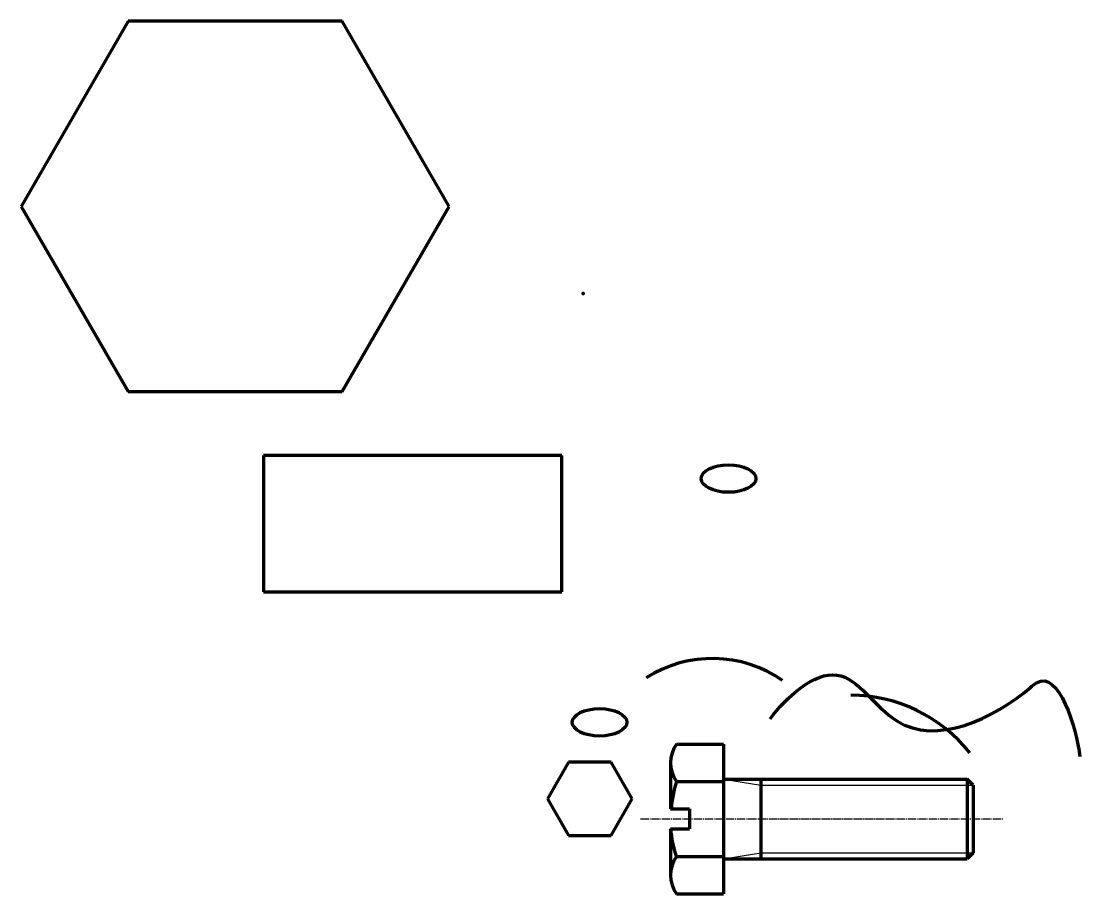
# Model space of a CAD drawing. Header units: millimetres. Extents: x -3191 to 675, y 233 to 3421.
import ezdxf

# ---------------------------------------------------------------- set-up
doc = ezdxf.new("R2010")
doc.units = ezdxf.units.MM
doc.linetypes.add('EB_DASHDOT', pattern=[39, 30, -3, 3, -3])
for name, color, linetype, lineweight in [('CAXA0', 7, 'Continuous', 70), ('CAXA1', 1, 'EB_DASHDOT', 25), ('CAXA3', 7, 'Continuous', 25)]:
    doc.layers.add(name, color=color, linetype=linetype, lineweight=lineweight)

# ---------------------------------------------------------------- blocks, each defined once
blk = doc.blocks.new('CAXBLOCK0', base_point=(-626.5, 506.6))
at = {"layer": 'CAXA0'}
for p, q in [((-797.8, 780.2), (-626.5, 780.2)), ((-626.5, 780.2), (-626.5, 233)), ((-819.7, 711.8), (-819.7, 543)), ((-797.8, 643.4), (-626.5, 643.4)), ((-626.5, 652.4), (-626.5, 360.8)), ((-626.5, 652.4), (262.9, 652.4)), ((-489.8, 652.4), (-489.8, 360.8)), ((284.8, 630.5), (262.9, 652.4)), ((262.9, 652.4), (262.9, 360.8)), ((284.8, 630.5), (284.8, 382.6)), ((-819.7, 543), (-750.5, 543)), ((-750.5, 543), (-750.5, 470.1)), ((-819.7, 470.1), (-750.5, 470.1)), ((-819.7, 470.1), (-819.7, 301.4)), ((-797.8, 369.8), (-626.5, 369.8)), ((-626.5, 360.8), (262.9, 360.8)), ((284.8, 382.6), (262.9, 360.8)), ((-797.8, 233), (-626.5, 233))]:
    blk.add_line(p, q, dxfattribs=at)
for centre, radius, start, end in [((-702.2, 711.8), 117.6, 144.43, 215.57), ((-382.3, 506.6), 437.4, 161.7761, 175.2364), ((-382.3, 506.6), 439, 184.7636, 198.2239), ((-702.2, 301.4), 117.6, 144.43, 215.57)]:
    blk.add_arc(centre, radius, start, end, dxfattribs=at)
at = {"layer": 'CAXA1', "linetype": 'EB_DASHDOT', "lineweight": 25}
blk.add_line((-929.1, 506.6), (394.1, 506.6), dxfattribs=at)
at = {"layer": 'CAXA3'}
for p, q in [((-626.5, 652.4), (-489.8, 630.5)), ((-489.8, 630.5), (284.8, 630.5)), ((-626.5, 360.8), (-489.8, 382.6)), ((-489.8, 382.6), (284.8, 382.6))]:
    blk.add_line(p, q, dxfattribs=at)

msp = doc.modelspace()

# ---------------------------------------------------------------- linework, layer by layer
at = {"layer": 'CAXA0'}
for p, q in [((-2800.4, 3421.4), (-3191.1, 2744.7)), ((-2019, 3421.4), (-2800.4, 3421.4)), ((-1628.3, 2744.7), (-2019, 3421.4)), ((-3191.1, 2744.7), (-2800.4, 2068)), ((-2019, 2068), (-1628.3, 2744.7)), ((-2800.4, 2068), (-2019, 2068)), ((-2306.7, 1834.1), (-2306.7, 1335.9)), ((-1216.4, 1834.1), (-2306.7, 1834.1)), ((-1216.4, 1335.9), (-1216.4, 1834.1)), ((-2306.7, 1335.9), (-1216.4, 1335.9)), ((-1192, 713.8), (-1269.4, 579.8)), ((-1037.3, 713.8), (-1192, 713.8)), ((-960, 579.8), (-1037.3, 713.8)), ((-1269.4, 579.8), (-1192, 445.9)), ((-1037.3, 445.9), (-960, 579.8)), ((-1192, 445.9), (-1037.3, 445.9))]:
    msp.add_line(p, q, dxfattribs=at)
for centre, radius, start, end in [((-667.4, 643.8), 449, 55.1284, 122.5318), ((-163.3, 402.4), 556.4, 38.3606, 89.8292)]:
    msp.add_arc(centre, radius, start, end, dxfattribs=at)
for centre in [(-608.3, 1750.1), (-1079.1, 859.6)]:
    msp.add_ellipse(centre, major_axis=(100, 0), ratio=0.5, dxfattribs=at)
msp.add_open_spline([(-456.4, 872.3), (-398.1, 950.1), (-198.5, 1133.9), (37.6, 720.1), (370.2, 877), (591.2, 1072.3), (663.1, 838.4), (674.5, 735)], degree=3, knots=[0, 0, 0, 0, 308.861388, 600.468672, 1132.728164, 1163.398311, 1493.801991, 1493.801991, 1493.801991, 1493.801991], dxfattribs=at)
at = {"layer": 'CAXA0', "linetype": 'Continuous', "lineweight": 70}
msp.add_point((-1139.1, 2426.9), dxfattribs=at)

# ---------------------------------------------------------------- block references
at = {"layer": 'CAXA0'}
msp.add_blockref('CAXBLOCK0', (-626.5, 506.6), dxfattribs=at)

doc.saveas('drawing.dxf')
